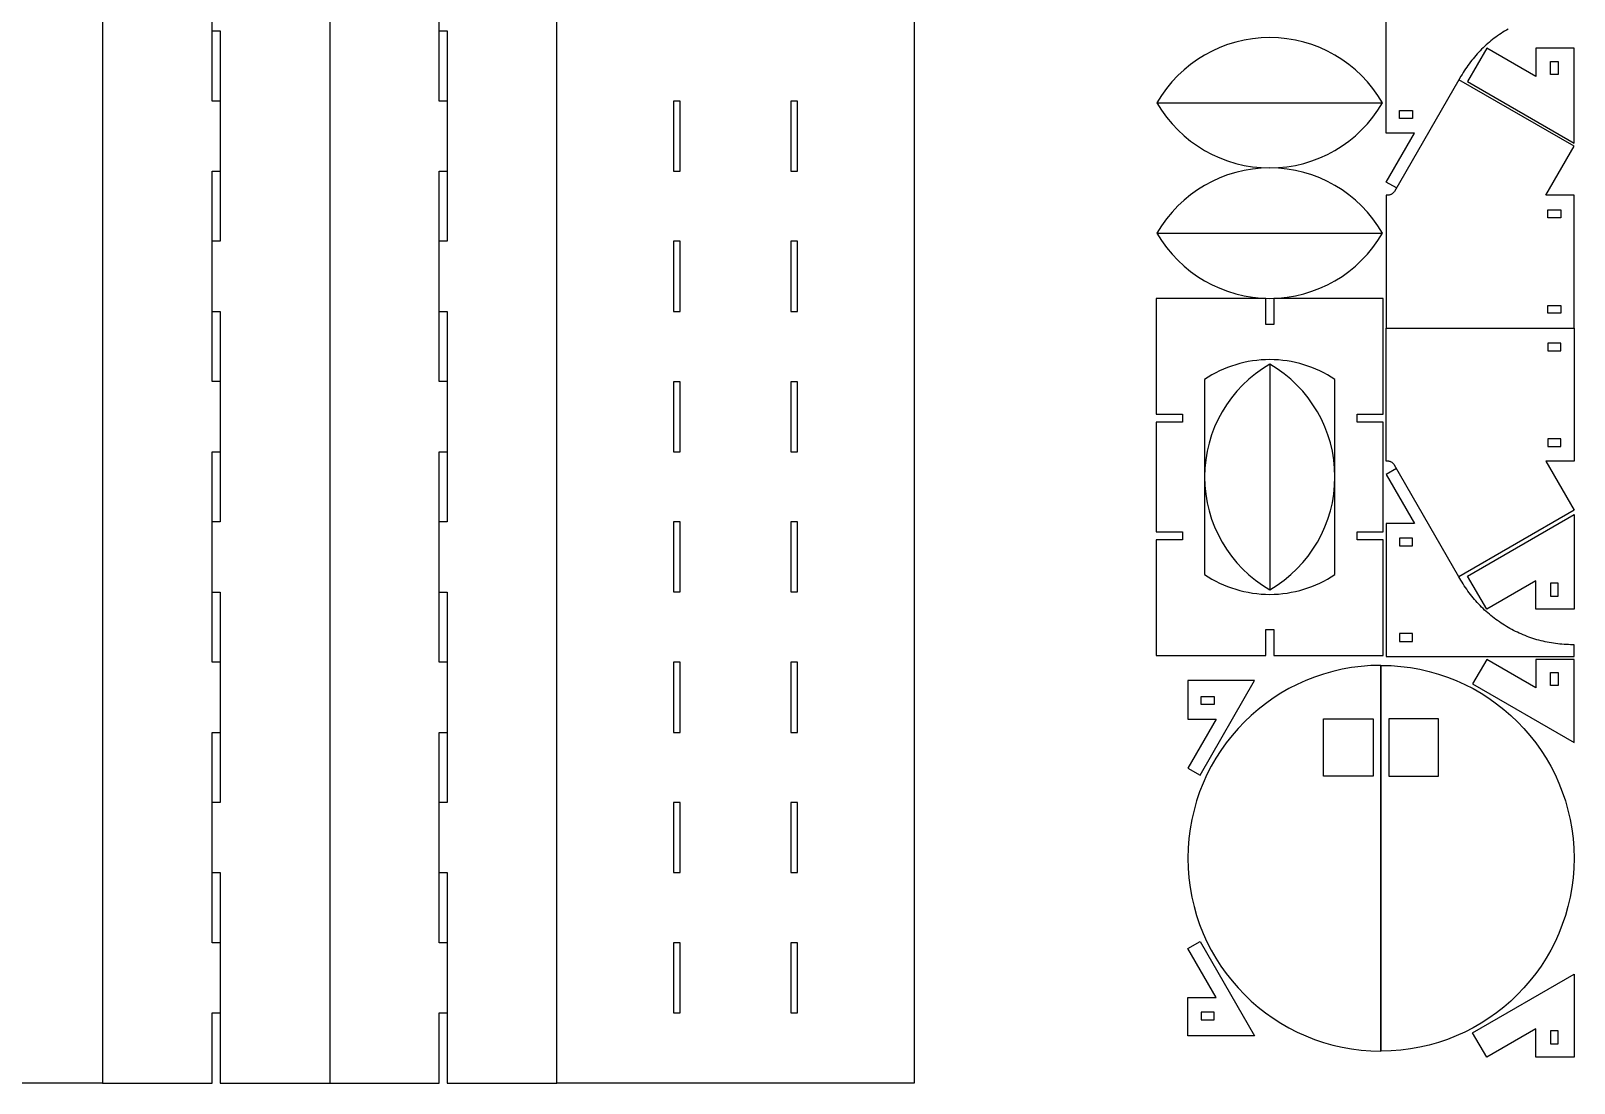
# Model space of a CAD drawing. Extents: x 0 to 1188, y -593 to 900.
# Drawn here: x 595 to 1186, y 2 to 405 of the extents above; entities that cross this region are included whole.
import ezdxf

# ---------------------------------------------------------------- set-up
doc = ezdxf.new("R2010")
doc.units = 0
doc.layers.add('Layer_1', color=7, linetype='CONTINUOUS')

msp = doc.modelspace()

# ---------------------------------------------------------------- linework, layer by layer
at = {"layer": 'Layer_1', "color": 7}
for p, q in [((622.235779, 781.588403), (622.235779, 1.529443)), ((709.294702, 781.588403), (709.294702, 1.529443)), ((796.353624, 1.529488), (796.353624, 781.588531)), ((933.353598, 781.588531), (933.353598, 1.529488)), ((664.235626, 378.110906), (664.235626, 458.800558)), ((751.294549, 378.110906), (751.294549, 458.800558)), ((1114.329476, 365.854921), (1114.329476, 416.855423)), ((664.235626, 405.007476), (667.294319, 405.007476)), ((667.294319, 405.007476), (667.294319, 324.317824)), ((751.294549, 405.007476), (754.353242, 405.007476)), ((754.353242, 405.007476), (754.353242, 324.317824)), ((1152.818281, 398.330902), (1145.452382, 385.573022)), ((1171.608679, 387.481892), (1152.818281, 398.330902)), ((1186.339327, 398.330902), (1171.608679, 398.330902)), ((1171.608679, 398.330902), (1171.608679, 387.481892)), ((1186.339327, 361.966671), (1186.339327, 398.330902)), ((1177.234878, 388.256332), (1177.234878, 393.256412)), ((1177.234878, 393.256412), (1180.234578, 393.256412)), ((1180.234578, 393.256412), (1180.234578, 388.256332)), ((1142.173237, 386.292752), (1117.455536, 343.480551)), ((1186.339338, 360.792051), (1142.171237, 386.292752)), ((1142.171237, 386.292752), (1142.173237, 386.292752)), ((1142.944187, 387.628822), (1142.173287, 386.292322)), ((1145.452382, 385.573022), (1186.339327, 361.966671)), ((1180.234578, 388.256332), (1177.234878, 388.256332)), ((1177.234878, 388.256332), (1177.234878, 388.256332)), ((667.294319, 378.110906), (664.235626, 378.110906)), ((754.353242, 378.110906), (751.294549, 378.110906)), ((843.653448, 378.081241), (841.053458, 378.081241)), ((841.053458, 378.081241), (841.053458, 351.18474)), ((843.653448, 351.18474), (843.653448, 378.081241)), ((843.653448, 378.081241), (843.653448, 378.081241)), ((888.653769, 378.081341), (886.053779, 378.081341)), ((886.053779, 378.081341), (886.053779, 351.18474)), ((888.653769, 351.18474), (888.653769, 378.081341)), ((888.653769, 378.081341), (888.653769, 378.081341)), ((1026.39678, 377.459187), (1112.874774, 377.459187)), ((1112.874774, 377.459187), (1112.874774, 377.459187)), ((1119.403966, 371.479322), (1119.403966, 374.479022)), ((1119.403966, 374.479022), (1124.404046, 374.479022)), ((1124.404046, 374.479022), (1124.404046, 371.479322)), ((1124.404046, 371.479322), (1119.403966, 371.479322)), ((1124.404046, 371.479322), (1124.404046, 371.479322)), ((1114.329476, 347.065021), (1125.178486, 365.854921)), ((1125.178486, 365.854921), (1114.329476, 365.854921)), ((1175.490338, 342.001651), (1186.339338, 360.792051)), ((664.235626, 270.524713), (664.235626, 351.214365)), ((664.235626, 351.214365), (667.294319, 351.214365)), ((751.294549, 270.524713), (751.294549, 351.214365)), ((751.294549, 351.214365), (754.353242, 351.214365)), ((841.053458, 351.18474), (843.653448, 351.18474)), ((886.053779, 351.18474), (888.653769, 351.18474)), ((1118.226566, 344.814421), (1114.329476, 347.065021)), ((1117.234536, 343.150451), (1117.234536, 343.150451)), ((1118.226566, 344.814621), (1118.226566, 344.814121)), ((1118.226566, 344.814121), (1118.226566, 344.814421)), ((1114.892436, 342.001651), (1114.327436, 342.001651)), ((1114.327436, 342.001651), (1114.327436, 291.001949)), ((1186.339338, 342.001651), (1175.490338, 342.001651)), ((1186.339338, 291.001949), (1186.339338, 342.001651)), ((1176.266938, 336.375451), (1181.267038, 336.375451)), ((1176.266938, 333.375751), (1176.266938, 336.375451)), ((1181.267038, 333.375751), (1176.266938, 333.375751)), ((1181.267038, 336.375451), (1181.267038, 333.375751)), ((1026.40578, 327.458982), (1112.883774, 327.458982)), ((1112.883774, 327.458982), (1112.883774, 327.458982)), ((667.294319, 324.317824), (664.235626, 324.317824)), ((754.353242, 324.317824), (751.294549, 324.317824)), ((843.653448, 324.347139), (841.053458, 324.347139)), ((841.053458, 324.347139), (841.053458, 297.450638)), ((843.653448, 297.450638), (843.653448, 324.347139)), ((843.653448, 324.347139), (843.653448, 324.347139)), ((888.653769, 324.347139), (886.053779, 324.347139)), ((886.053779, 324.347139), (886.053779, 297.450638)), ((888.653769, 297.450638), (888.653769, 324.347139)), ((888.653769, 324.347139), (888.653769, 324.347139)), ((1068.124229, 302.459164), (1026.153582, 302.459164)), ((1026.153582, 302.459164), (1026.153582, 258.017997)), ((1068.124229, 292.459015), (1068.124229, 302.459164)), ((1113.154109, 302.459164), (1071.183462, 302.459164)), ((1071.183462, 302.459164), (1071.183462, 292.459015)), ((1113.154109, 258.017997), (1113.154109, 302.459164)), ((664.235626, 297.421255), (667.294319, 297.421255)), ((667.294319, 297.421255), (667.294319, 216.731603)), ((751.294549, 297.421255), (754.353242, 297.421255)), ((754.353242, 297.421255), (754.353242, 216.731603)), ((841.053458, 297.450638), (843.653448, 297.450638)), ((886.053779, 297.450638), (888.653769, 297.450638)), ((1176.266938, 299.733049), (1181.267038, 299.733049)), ((1176.266938, 296.733449), (1176.266938, 299.733049)), ((1181.267038, 296.733449), (1176.266938, 296.733449)), ((1181.267038, 299.733049), (1181.267038, 296.733449)), ((1071.183462, 292.459015), (1068.124229, 292.459015)), ((1114.327436, 291.001949), (1186.339338, 291.001949)), ((1114.327465, 240.00226), (1114.327465, 291.001957)), ((1186.341362, 291.001967), (1186.341362, 240.00227)), ((1181.265063, 285.270466), (1176.264963, 285.270466)), ((1176.264963, 285.270466), (1176.264963, 282.270866)), ((1181.265063, 282.270866), (1181.265063, 285.270466)), ((1176.264963, 282.270866), (1181.265063, 282.270866)), ((1069.65361, 277.206966), (1069.65361, 190.728963)), ((667.294319, 270.524713), (664.235626, 270.524713)), ((754.353242, 270.524713), (751.294549, 270.524713)), ((843.653448, 270.495037), (841.053458, 270.495037)), ((841.053458, 270.495037), (841.053458, 243.598536)), ((843.653448, 243.598536), (843.653448, 270.495037)), ((843.653448, 270.495037), (843.653448, 270.495037)), ((888.653769, 270.495037), (886.053779, 270.495037)), ((886.053779, 270.495037), (886.053779, 243.598536)), ((888.653769, 243.598536), (888.653769, 270.495037)), ((888.653769, 270.495037), (888.653769, 270.495037)), ((1094.653961, 196.583314), (1094.653961, 271.349516)), ((1026.153582, 258.017997), (1036.153731, 258.017997)), ((1036.153731, 254.959301), (1026.153582, 254.959301)), ((1026.153582, 254.959301), (1026.153582, 212.958898)), ((1036.153731, 258.017997), (1036.153731, 254.959301)), ((1103.15396, 254.959301), (1103.15396, 258.017997)), ((1103.15396, 258.017997), (1113.154109, 258.017997)), ((1113.154109, 254.959301), (1103.15396, 254.959301)), ((1113.154109, 212.958898), (1113.154109, 254.959301)), ((1181.265063, 248.628172), (1176.264963, 248.628172)), ((1176.264963, 248.628172), (1176.264963, 245.628471)), ((1181.265063, 245.628471), (1181.265063, 248.628172)), ((664.235626, 162.938521), (664.235626, 243.628172)), ((664.235626, 243.628172), (667.294319, 243.628172)), ((751.294549, 162.938521), (751.294549, 243.628172)), ((751.294549, 243.628172), (754.353242, 243.628172)), ((841.053458, 243.598536), (843.653448, 243.598536)), ((886.053779, 243.598536), (888.653769, 243.598536)), ((1176.264963, 245.628471), (1181.265063, 245.628471)), ((1114.892465, 240.00227), (1114.327465, 240.00226)), ((1118.226445, 237.187681), (1114.329355, 234.937081)), ((1117.234565, 238.85347), (1117.234565, 238.85347)), ((1142.173564, 195.709265), (1117.455565, 238.52337)), ((1118.226445, 237.187481), (1118.226445, 237.187981)), ((1118.226445, 237.187981), (1118.226445, 237.187681)), ((1186.341362, 240.00227), (1175.492363, 240.00227)), ((1175.492363, 240.00227), (1186.341362, 221.211868)), ((1114.329355, 234.937081), (1125.178365, 216.147181)), ((1186.341362, 221.211868), (1142.173564, 195.709265)), ((1145.454382, 195.988876), (1186.341327, 219.595227)), ((1186.341327, 219.595227), (1186.341327, 183.230996)), ((667.294319, 216.731603), (664.235626, 216.731603)), ((754.353242, 216.731603), (751.294549, 216.731603)), ((843.653448, 216.760936), (841.053458, 216.760936)), ((841.053458, 216.760936), (841.053458, 189.864435)), ((843.653448, 189.864435), (843.653448, 216.760936)), ((843.653448, 216.760936), (843.653448, 216.760936)), ((888.653769, 216.760936), (886.053779, 216.760936)), ((886.053779, 216.760936), (886.053779, 189.864435)), ((888.653769, 189.864435), (888.653769, 216.760936)), ((888.653769, 216.760936), (888.653769, 216.760936)), ((1125.178365, 216.147181), (1114.329355, 216.147181)), ((1114.329355, 216.147181), (1114.329355, 165.146682)), ((1026.153582, 212.958898), (1036.153731, 212.958898)), ((1036.153731, 209.900202), (1026.153582, 209.900202)), ((1026.153582, 209.900202), (1026.153582, 165.45902)), ((1036.153731, 212.958898), (1036.153731, 209.900202)), ((1103.15396, 209.900202), (1103.15396, 212.958898)), ((1103.15396, 212.958898), (1113.154109, 212.958898)), ((1113.154109, 209.900202), (1103.15396, 209.900202)), ((1113.154109, 165.45902), (1113.154109, 209.900202)), ((1124.403925, 210.522782), (1119.403845, 210.522782)), ((1119.403845, 210.522782), (1119.403845, 207.523082)), ((1119.403845, 207.523082), (1124.403925, 207.523082)), ((1124.403925, 207.523082), (1124.403925, 210.522782)), ((1124.403925, 210.522782), (1124.403925, 210.522782)), ((1142.944064, 194.373282), (1142.173464, 195.709382)), ((1142.173564, 195.709265), (1142.173564, 195.709265)), ((1152.820281, 183.230996), (1145.454382, 195.988876)), ((1145.454382, 195.988876), (1145.454382, 195.988876)), ((664.235626, 189.835062), (667.294319, 189.835062)), ((667.294319, 189.835062), (667.294319, 109.14541)), ((751.294549, 189.835062), (754.353242, 189.835062)), ((754.353242, 189.835062), (754.353242, 109.14541)), ((841.053458, 189.864435), (843.653448, 189.864435)), ((886.053779, 189.864435), (888.653769, 189.864435)), ((1069.65361, 190.728963), (1069.65361, 190.728963)), ((1171.610679, 194.080006), (1152.820281, 183.230996)), ((1171.610679, 183.230996), (1171.610679, 194.080006)), ((1177.236878, 193.305566), (1177.236878, 188.305486)), ((1180.236578, 193.305566), (1177.236878, 193.305566)), ((1177.236878, 193.305566), (1177.236878, 193.305566)), ((1180.236578, 188.305486), (1180.236578, 193.305566)), ((1069.65416, 188.958813), (1069.65416, 188.958813)), ((1177.236878, 188.305486), (1180.236578, 188.305486)), ((1186.341327, 183.230996), (1171.610679, 183.230996)), ((1068.124229, 165.45902), (1068.124229, 175.45917)), ((1068.124229, 175.45917), (1071.183462, 175.45917)), ((1071.183462, 175.45917), (1071.183462, 165.45902)), ((1124.403925, 173.880182), (1119.403845, 173.880182)), ((1119.403845, 173.880182), (1119.403845, 170.880482)), ((1124.403925, 170.880482), (1124.403925, 173.880182)), ((1124.403925, 173.880182), (1124.403925, 173.880182)), ((1161.047563, 176.271882), (1161.047563, 176.271882)), ((1119.403845, 170.880482), (1124.403925, 170.880482)), ((1186.341262, 169.646882), (1185.776262, 169.646882)), ((1186.341262, 165.146682), (1186.341262, 169.646882)), ((667.294319, 162.938521), (664.235626, 162.938521)), ((754.353242, 162.938521), (751.294549, 162.938521)), ((843.653448, 162.908834), (841.053458, 162.908834)), ((841.053458, 162.908834), (841.053458, 136.012333)), ((843.653448, 136.012333), (843.653448, 162.908834)), ((843.653448, 162.908834), (843.653448, 162.908834)), ((888.653769, 162.908834), (886.053779, 162.908834)), ((886.053779, 162.908834), (886.053779, 136.012333)), ((888.653769, 136.012333), (888.653769, 162.908834)), ((888.653769, 162.908834), (888.653769, 162.908834)), ((1026.153582, 165.45902), (1068.124229, 165.45902)), ((1071.183462, 165.45902), (1113.154109, 165.45902)), ((1112.256755, 13.802125), (1112.256755, 161.717381)), ((1112.341532, 13.802119), (1112.341532, 161.717373)), ((1113.154109, 165.45902), (1113.154109, 165.45902)), ((1114.329355, 165.146682), (1186.341262, 165.146682)), ((1152.820432, 164.017442), (1147.409733, 154.645662)), ((1171.61133, 153.168432), (1152.820432, 164.017442)), ((1186.341478, 164.017442), (1171.61133, 164.017442)), ((1171.61133, 164.017442), (1171.61133, 153.168432)), ((1186.341478, 132.168211), (1186.341478, 164.017442)), ((1063.832697, 155.880155), (1038.256799, 155.880155)), ((1038.256799, 155.880155), (1038.256799, 141.150053)), ((1042.923899, 119.665251), (1063.832697, 155.880155)), ((1147.409733, 154.645662), (1186.341478, 132.168211)), ((1177.237029, 153.942872), (1177.237029, 158.942952)), ((1177.237029, 158.942952), (1180.236729, 158.942952)), ((1180.236729, 153.942872), (1177.237029, 153.942872)), ((1177.237029, 153.942872), (1177.237029, 153.942872)), ((1180.236729, 158.942952), (1180.236729, 153.942872)), ((1043.331299, 146.776248), (1043.331299, 149.775948)), ((1043.331299, 149.775948), (1048.331398, 149.775948)), ((1048.331398, 149.775948), (1048.331398, 146.776248)), ((1048.331398, 146.776248), (1043.331299, 146.776248)), ((1048.331398, 146.776248), (1048.331398, 146.776248)), ((1038.256799, 141.150053), (1049.105798, 141.150053)), ((1049.105798, 141.150053), (1038.256799, 122.359651)), ((1090.257095, 119.257509), (1090.257095, 141.25764)), ((1090.257095, 141.25764), (1109.256945, 141.25764)), ((1109.256945, 141.25764), (1109.256945, 119.257509)), ((1115.341342, 141.257632), (1115.341342, 119.257502)), ((1134.341193, 141.257632), (1115.341342, 141.257632)), ((1134.341193, 119.257502), (1134.341193, 141.257632)), ((664.235626, 55.3523), (664.235626, 136.041951)), ((664.235626, 136.041951), (667.294319, 136.041951)), ((751.294549, 55.3523), (751.294549, 136.041951)), ((751.294549, 136.041951), (754.353242, 136.041951)), ((841.053458, 136.012333), (843.653448, 136.012333)), ((886.053779, 136.012333), (888.653769, 136.012333)), ((1038.256799, 122.359651), (1042.923899, 119.665251)), ((1109.256945, 119.257509), (1090.257095, 119.257509)), ((1115.341342, 119.257502), (1134.341193, 119.257502)), ((667.294319, 109.14541), (664.235626, 109.14541)), ((754.353242, 109.14541), (751.294549, 109.14541)), ((843.653448, 109.174732), (841.053458, 109.174732)), ((841.053458, 109.174732), (841.053458, 82.278232)), ((843.653448, 82.278232), (843.653448, 109.174732)), ((843.653448, 109.174732), (843.653448, 109.174732)), ((888.653769, 109.174732), (886.053779, 109.174732)), ((886.053779, 109.174732), (886.053779, 82.278232)), ((888.653769, 82.278232), (888.653769, 109.174732)), ((888.653769, 109.174732), (888.653769, 109.174732)), ((664.235626, 82.248869), (667.294319, 82.248869)), ((667.294319, 82.248869), (667.294319, 1.529443)), ((751.294549, 82.248869), (754.353242, 82.248869)), ((754.353242, 82.248869), (754.353242, 1.529443)), ((841.053458, 82.278232), (843.653448, 82.278232)), ((886.053779, 82.278232), (888.653769, 82.278232)), ((667.294319, 55.3523), (664.235626, 55.3523)), ((754.353242, 55.3523), (751.294549, 55.3523)), ((843.653448, 55.322631), (841.053458, 55.322631)), ((841.053458, 55.322631), (841.053458, 28.42613)), ((843.653448, 28.42613), (843.653448, 55.322631)), ((843.653448, 55.322631), (843.653448, 55.322631)), ((888.653769, 55.322731), (886.053779, 55.322731)), ((886.053779, 55.322731), (886.053779, 28.42613)), ((888.653769, 28.42613), (888.653769, 55.322731)), ((888.653769, 55.322731), (888.653769, 55.322731)), ((1038.256794, 53.159755), (1042.923993, 55.854155)), ((1042.923993, 55.854155), (1063.832592, 19.639251)), ((1049.105793, 34.369353), (1038.256794, 53.159755)), ((1147.409733, 20.873834), (1186.341478, 43.351285)), ((1186.341478, 43.351285), (1186.341478, 11.502054)), ((1038.256794, 19.639251), (1038.256794, 34.369353)), ((1038.256794, 34.369353), (1049.105793, 34.369353)), ((664.235626, 1.529443), (664.235626, 28.455758)), ((664.235626, 28.455758), (667.294319, 28.455758)), ((751.294549, 1.529443), (751.294549, 28.455758)), ((751.294549, 28.455758), (754.353242, 28.455758)), ((841.053458, 28.42613), (843.653448, 28.42613)), ((886.053779, 28.42613), (888.653769, 28.42613)), ((1048.331393, 28.743142), (1043.331293, 28.743142)), ((1043.331293, 28.743142), (1043.331293, 25.743442)), ((1043.331293, 25.743442), (1048.331393, 25.743442)), ((1048.331393, 25.743442), (1048.331393, 28.743142)), ((1048.331393, 28.743142), (1048.331393, 28.743142)), ((1063.832592, 19.639251), (1038.256794, 19.639251)), ((1152.820432, 11.502054), (1147.409733, 20.873834)), ((1171.61133, 22.351064), (1152.820432, 11.502054)), ((1171.61133, 11.502054), (1171.61133, 22.351064)), ((1177.237029, 21.576624), (1177.237029, 16.576544)), ((1180.236729, 21.576624), (1177.237029, 21.576624)), ((1177.237029, 21.576624), (1177.237029, 21.576624)), ((1180.236729, 16.576544), (1180.236729, 21.576624)), ((1177.237029, 16.576544), (1180.236729, 16.576544)), ((1186.341478, 11.502054), (1171.61133, 11.502054)), ((622.23582, 1.529508), (485.235846, 1.529508)), ((622.235779, 1.529443), (664.235626, 1.529443)), ((667.294319, 1.529443), (709.294715, 1.529443)), ((709.294702, 1.529443), (751.294549, 1.529443)), ((754.353242, 1.529443), (796.353639, 1.529443)), ((933.353598, 1.529488), (796.353624, 1.529488))]:
    msp.add_line(p, q, dxfattribs=at)
for points in [[(1069.645177, 402.459529), (1051.800719, 402.440585), (1035.318881, 392.913027), (1026.39678, 377.459187)], [(1112.874774, 377.459187), (1103.956036, 392.90722), (1087.482915, 402.43388), (1069.645177, 402.459529)], [(1161.047687, 405.730223), (1159.200687, 404.663723), (1157.421887, 403.479023), (1155.723587, 402.179823)], [(1150.881687, 397.949222), (1149.355787, 396.430222), (1147.923187, 394.804422), (1146.596587, 393.082022)], [(1155.723587, 402.179823), (1154.024387, 400.879923), (1152.406387, 399.467122), (1150.881687, 397.949222)], [(1146.596587, 393.082022), (1145.268887, 391.358322), (1144.046087, 389.537422), (1142.944187, 387.628822)], [(1026.41588, 377.459177), (1035.334679, 362.011505), (1051.807578, 352.485094), (1069.644977, 352.459374)], [(1069.644977, 352.459374), (1087.489075, 352.478374), (1103.970674, 362.005725), (1112.892774, 377.459177)], [(1069.654177, 352.459324), (1051.809719, 352.44038), (1035.327881, 342.912822), (1026.40578, 327.458982)], [(1112.883774, 327.458982), (1103.965036, 342.907015), (1087.491915, 352.433675), (1069.654177, 352.459324)], [(1117.234536, 343.150451), (1117.155536, 343.047751), (1117.070036, 342.952351), (1116.980436, 342.863251)], [(1117.455536, 343.480551), (1117.386536, 343.361151), (1117.312636, 343.251751), (1117.234536, 343.150451)], [(1115.287136, 342.026651), (1115.158736, 342.009651), (1115.028936, 342.001651), (1114.892436, 342.001651)], [(1115.664136, 342.103651), (1115.540436, 342.070651), (1115.414136, 342.043651), (1115.287136, 342.026651)], [(1116.025736, 342.226551), (1115.907536, 342.177551), (1115.786536, 342.136551), (1115.664136, 342.103651)], [(1116.369136, 342.396351), (1116.257236, 342.332351), (1116.143136, 342.275351), (1116.025736, 342.226551)], [(1116.691636, 342.611351), (1116.589636, 342.533351), (1116.481736, 342.461351), (1116.369136, 342.396351)], [(1116.980436, 342.863251), (1116.889436, 342.772251), (1116.792536, 342.688551), (1116.691636, 342.611351)], [(1026.42488, 327.458972), (1035.343679, 312.0113), (1051.816578, 302.484889), (1069.653977, 302.459169)], [(1069.653977, 302.459169), (1087.498075, 302.478169), (1103.979674, 312.00552), (1112.901774, 327.458972)], [(1069.65416, 278.959116), (1060.749909, 278.947065), (1052.049382, 276.293652), (1044.65379, 271.334716)], [(1094.653961, 271.349516), (1087.256872, 276.303113), (1078.556687, 278.951331), (1069.65416, 278.959116)], [(1069.6536, 277.187866), (1054.20593, 268.269066), (1044.67952, 251.796165), (1044.6538, 233.958765)], [(1094.653951, 233.958565), (1094.635007, 251.803024), (1085.107449, 268.284864), (1069.65361, 277.206966)], [(1044.65379, 271.334716), (1044.65379, 271.334716), (1044.65379, 196.567814), (1044.65379, 196.567814)], [(1115.287165, 239.97727), (1115.158765, 239.99427), (1115.028965, 240.00227), (1114.892465, 240.00227)], [(1115.664165, 239.90027), (1115.540465, 239.93327), (1115.414165, 239.96027), (1115.287165, 239.97727)], [(1116.025765, 239.77737), (1115.907565, 239.82637), (1115.786565, 239.86737), (1115.664165, 239.90027)], [(1116.369165, 239.60757), (1116.257265, 239.67157), (1116.143165, 239.72857), (1116.025765, 239.77737)], [(1116.691665, 239.39257), (1116.589665, 239.47057), (1116.481765, 239.54257), (1116.369165, 239.60757)], [(1116.980465, 239.14067), (1116.889465, 239.23167), (1116.792565, 239.31537), (1116.691665, 239.39257)], [(1117.234565, 238.85347), (1117.155565, 238.95617), (1117.070065, 239.05157), (1116.980465, 239.14067)], [(1117.455565, 238.52337), (1117.386565, 238.64277), (1117.312665, 238.75217), (1117.234565, 238.85347)], [(1044.6538, 233.958765), (1044.6728, 216.114664), (1054.20015, 199.633064), (1069.6536, 190.710963)], [(1069.65361, 190.728963), (1085.101643, 199.647702), (1094.628302, 216.120825), (1094.653951, 233.958565)], [(1044.65379, 196.567814), (1052.051107, 191.614321), (1060.751502, 188.966308), (1069.65416, 188.958813)], [(1069.65416, 188.958813), (1078.558228, 188.971007), (1087.258541, 191.62445), (1094.653961, 196.583314)], [(1146.596464, 188.920082), (1145.268764, 190.643782), (1144.045964, 192.464682), (1142.944064, 194.373282)], [(1150.881564, 184.052882), (1149.355664, 185.571882), (1147.923064, 187.197682), (1146.596464, 188.920082)], [(1155.723464, 179.822282), (1154.024264, 181.122182), (1152.406264, 182.534982), (1150.881564, 184.052882)], [(1161.047563, 176.271882), (1159.200563, 177.338382), (1157.421763, 178.523082), (1155.723464, 179.822282)], [(1166.786263, 173.438082), (1164.811663, 174.259382), (1162.894663, 175.205582), (1161.047563, 176.271882)], [(1172.872263, 171.359982), (1170.794063, 171.921782), (1168.760963, 172.616782), (1166.786263, 173.438082)], [(1179.227263, 170.082282), (1177.071063, 170.370082), (1174.949363, 170.798582), (1172.872263, 171.359982)], [(1185.776262, 169.646882), (1183.571162, 169.646882), (1181.382363, 169.794582), (1179.227263, 170.082282)], [(1112.256755, 161.717381), (1071.411084, 161.717381), (1038.299133, 128.605419), (1038.299133, 87.759748)], [(1112.341532, 161.717373), (1153.187203, 161.717373), (1186.299154, 128.605412), (1186.299154, 87.759741)], [(1038.299133, 87.759748), (1038.299133, 46.914076), (1071.411094, 13.802125), (1112.256755, 13.802125)], [(1186.299154, 87.759741), (1186.299154, 46.91407), (1153.187193, 13.802119), (1112.341532, 13.802119)]]:
    msp.add_open_spline(points, degree=3, dxfattribs=at)

doc.saveas('drawing.dxf')
